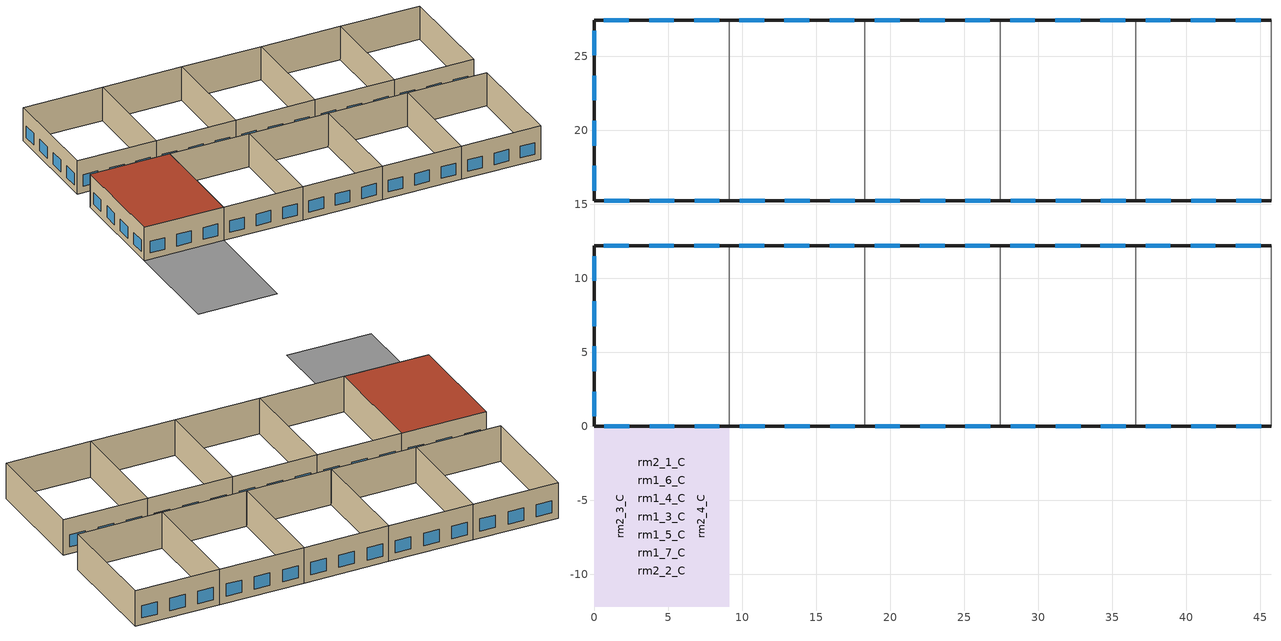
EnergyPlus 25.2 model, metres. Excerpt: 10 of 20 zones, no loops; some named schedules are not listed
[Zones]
rm1_3_C
 floor outside (SIMULATED_SL110): 0,-12.19 0,0 9.14,0 9.14,-12.19 z0
 wall outside (4_CONC_RADVA135): 9.14,12.19 0,12.19 0,0 9.14,0 z0:3.96
 wall to rm1_4_C (PARTITION115): 9.14,0 9.14,12.19 z0:3.96
 window (GT3): 8.44,12.19 6.77,12.19 / 5.39,12.19 3.72,12.19 / 2.35,12.19 0.67,12.19 / 0.7,0 2.38,0 / 3.75,0 5.42,0 / 6.8,0 8.47,0 / 0,11.49 0,9.81 / 0,8.44 0,6.77 / 0,5.39 0,3.72 / 0,2.35 0,0.67 z0.76:2.13
 roof outside (CONC_4_IN_NO96): 0,12.19 0,0 9.14,0 9.14,12.19 z3.96
rm1_4_C
 floor outside (SIMULATED_SL110): 0,-12.19 0,0 9.14,0 9.14,-12.19 z0
 wall outside (4_CONC_RADVA135): 18.29,12.19 9.14,12.19 / 9.14,0 18.29,0 z0:3.96
 wall to rm1_5_C (PARTITION115): 18.29,0 18.29,12.19 z0:3.96
 window (GT3): 17.59,12.19 15.91,12.19 / 14.54,12.19 12.86,12.19 / 11.49,12.19 9.81,12.19 / 9.85,0 11.52,0 / 12.89,0 14.57,0 / 15.94,0 17.62,0 z0.76:2.13
 roof outside (CONC_4_IN_NO96): 0,12.19 0,0 9.14,0 9.14,12.19 z3.96
rm1_5_C
 floor outside (SIMULATED_SL110): 0,-12.19 0,0 9.14,0 9.14,-12.19 z0
 wall outside (4_CONC_RADVA135): 27.43,12.19 18.29,12.19 / 18.29,0 27.43,0 z0:3.96
 wall to rm1_6_C (PARTITION115): 27.43,0 27.43,12.19 z0:3.96
 window (GT3): 26.73,12.19 25.05,12.19 / 23.68,12.19 22.01,12.19 / 20.64,12.19 18.96,12.19 / 18.99,0 20.66,0 / 22.04,0 23.71,0 / 25.09,0 26.76,0 z0.76:2.13
 roof outside (CONC_4_IN_NO96): 0,12.19 0,0 9.14,0 9.14,12.19 z3.96
rm1_6_C
 floor outside (SIMULATED_SL110): 0,-12.19 0,0 9.14,0 9.14,-12.19 z0
 wall outside (4_CONC_RADVA135): 36.58,12.19 27.43,12.19 / 27.43,0 36.58,0 z0:3.96
 wall to rm1_7_C (PARTITION115): 36.58,0 36.58,12.19 z0:3.96
 window (GT3): 35.88,12.19 34.2,12.19 / 32.83,12.19 31.15,12.19 / 29.78,12.19 28.1,12.19 / 28.13,0 29.81,0 / 31.18,0 32.86,0 / 34.23,0 35.91,0 z0.76:2.13
 roof outside (CONC_4_IN_NO96): 0,12.19 0,0 9.14,0 9.14,12.19 z3.96
rm1_7_C
 floor outside (SIMULATED_SL110): 0,-12.19 0,0 9.14,0 9.14,-12.19 z0
 wall outside (4_CONC_RADVA135): 45.72,12.19 36.58,12.19 / 36.58,0 45.72,0 z0:3.96
 wall to rm1_8_C (PARTITION115): 45.72,0 45.72,12.19 z0:3.96
 window (GT3): 45.02,12.19 43.34,12.19 / 41.97,12.19 40.3,12.19 / 38.92,12.19 37.25,12.19 / 37.28,0 38.95,0 / 40.33,0 42,0 / 43.37,0 45.05,0 z0.76:2.13
 roof outside (CONC_4_IN_NO96): 0,12.19 0,0 9.14,0 9.14,12.19 z3.96
rm2_1_C
 floor outside (SIMULATED_SL110): 0,-12.19 0,0 9.14,0 9.14,-12.19 z0
 wall outside (4_CONC_RADVA135): 9.14,27.43 0,27.43 0,15.24 9.14,15.24 z0:3.96
 wall to rm2_2_C (PARTITION115): 9.14,15.24 9.14,27.43 z0:3.96
 window (GT3): 8.44,27.43 6.77,27.43 / 5.39,27.43 3.72,27.43 / 2.35,27.43 0.67,27.43 / 0.7,15.24 2.38,15.24 / 3.75,15.24 5.42,15.24 / 6.8,15.24 8.47,15.24 / 0,26.73 0,25.05 / 0,23.68 0,22.01 / 0,20.64 0,18.96 / 0,17.59 0,15.91 z0.76:2.13
 roof outside (CONC_4_IN_NO96): 0,12.19 0,0 9.14,0 9.14,12.19 z3.96
rm2_2_C
 floor outside (SIMULATED_SL110): 0,-12.19 0,0 9.14,0 9.14,-12.19 z0
 wall outside (4_CONC_RADVA135): 18.29,27.43 9.14,27.43 / 9.14,15.24 18.29,15.24 z0:3.96
 wall to rm2_3_C (PARTITION115): 18.29,15.24 18.29,27.43 z0:3.96
 window (GT3): 17.59,27.43 15.91,27.43 / 14.54,27.43 12.86,27.43 / 11.49,27.43 9.81,27.43 / 9.85,15.24 11.52,15.24 / 12.89,15.24 14.57,15.24 / 15.94,15.24 17.62,15.24 z0.76:2.13
 roof outside (CONC_4_IN_NO96): 0,12.19 0,0 9.14,0 9.14,12.19 z3.96
rm2_3_C
 floor outside (SIMULATED_SL110): 0,-12.19 0,0 9.14,0 9.14,-12.19 z0
 wall outside (4_CONC_RADVA135): 27.43,27.43 18.29,27.43 / 18.29,15.24 27.43,15.24 z0:3.96
 wall to rm2_4_C (PARTITION115): 27.43,15.24 27.43,27.43 z0:3.96
 window (GT3): 26.73,27.43 25.05,27.43 / 23.68,27.43 22.01,27.43 / 20.64,27.43 18.96,27.43 / 18.99,15.24 20.66,15.24 / 22.04,15.24 23.71,15.24 / 25.09,15.24 26.76,15.24 z0.76:2.13
 roof outside (CONC_4_IN_NO96): 0,12.19 0,0 9.14,0 9.14,12.19 z3.96
rm2_4_C
 floor outside (SIMULATED_SL110): 0,-12.19 0,0 9.14,0 9.14,-12.19 z0
 wall outside (4_CONC_RADVA135): 36.58,27.43 27.43,27.43 / 27.43,15.24 36.58,15.24 z0:3.96
 wall to rm2_5_C (PARTITION115): 36.58,15.24 36.58,27.43 z0:3.96
 window (GT3): 35.88,27.43 34.2,27.43 / 32.83,27.43 31.15,27.43 / 29.78,27.43 28.1,27.43 / 28.13,15.24 29.81,15.24 / 31.18,15.24 32.86,15.24 / 34.23,15.24 35.91,15.24 z0.76:2.13
 roof outside (CONC_4_IN_NO96): 0,12.19 0,0 9.14,0 9.14,12.19 z3.96
rm2_5_C
 floor outside (SIMULATED_SL110): 0,-12.19 0,0 9.14,0 9.14,-12.19 z0
 wall outside (4_CONC_RADVA135): 45.72,27.43 36.58,27.43 / 36.58,15.24 45.72,15.24 z0:3.96
 wall to rm2_6_C (PARTITION115): 45.72,15.24 45.72,27.43 z0:3.96
 window (GT3): 45.02,27.43 43.34,27.43 / 41.97,27.43 40.3,27.43 / 38.92,27.43 37.25,27.43 / 37.28,15.24 38.95,15.24 / 40.33,15.24 42,15.24 / 43.37,15.24 45.05,15.24 z0.76:2.13
 roof outside (CONC_4_IN_NO96): 0,12.19 0,0 9.14,0 9.14,12.19 z3.96
[Building]
Green Design Tools: North Axis {deg}=180.0017; Terrain=City; Loads Convergence Tolerance Value=0.04; Temperature Convergence Tolerance Value {deltaC}=0.4; Solar Distribution=FullExterior; Maximum Number of Warmup Days=25; Minimum Number of Warmup Days=6
[Site:Location]
CZ03RV2: Latitude {deg}=38.5; Longitude {deg}=-121.5; Time Zone {hr}=-8; Elevation {m}=15.24
[Site:GroundTemperature:BuildingSurface]
12.38889, 11.22224, 11.11112, 11.66668, 13.8889, 16.11112, 18.05557, 19.2778, 19.38892, 18.38889, 16.50002, 14.33334
[SizingPeriod:DesignDay] Humidity Condition Type=Wetbulb; Rain Indicator=No; Snow Indicator=No; Daylight Saving Time Indicator=No; Solar Model Indicator=ASHRAEClearSky; Sky Clearness=0
Name | Month | Day of Month | Day Type | Maximum Dry-Bulb Temperature {C} | Daily Dry-Bulb Temperature Range {deltaC} | Wetbulb or DewPoint at Maximum Dry-Bulb {C} | Barometric Pressure {Pa} | Wind Speed {m/s} | Wind Direction {deg}
CZ03RV2 Coldest Day from Weather File | 12 | 28 | WinterDesignDay | 15 | 13.3 | 8.9 | 102805.1 | 2.12 | 67
CZ03RV2 Hottest Day from Weather File | 9 | 29 | SummerDesignDay | 31.7 | 20.6 | 16.1 | 101351.8 | 5.06 | 87
[Material] Thermal Absorptance=0.9
Name | Roughness | Thickness {m} | Conductivity {W/m-K} | Density {kg/m3} | Specific Heat {J/kg-K} | Solar Absorptance | Visible Absorptance
CONC_4_IN_NO96__CC03_97 | MediumRough | 0.10159 | 1.310345 | 2242.584 | 836.7661 | 0.7
SIMULATED_SL110__IN05_111 | MediumRough | 0.245821 | 0.04324 | 9.611076 | 836.7661 | 0
SIMULATED_SL110__MAT357_112 | MediumRough | 0.4572 | 0.8648 | 1361.569 | 836.7661 | 0
SIMULATED_SL110__MAT356_113 | MediumRough | 0.3048 | 0.51888 | 1601.846 | 836.7661 | 0
PARTITION115__GP02_87 | MediumRough | 0.0158801 | 0.160161 | 800.923 | 836.7661 | 0.3
4_CONC_RADVA135__CC14_80 | MediumRough | 0.10159 | 1.801724 | 2242.584 | 836.7661 | 0.7
4_CONC_RADVA135__IN36_136 | MediumRough | 0.0762 | 0.034592 | 28.83323 | 1213.311 | 0.7
4_CONC_RADVA135__GP02_87 | MediumRough | 0.0158801 | 0.160161 | 800.923 | 836.7661 | 0.7
rm1_3_CFURN; rm1_4_CFURN; rm1_5_CFURN; rm1_6_CFURN; rm1_7_CFURN; rm2_1_CFURN; rm2_2_CFURN; rm2_3_CFURN; rm2_4_CFURN; rm2_5_CFURN | Smooth | 0.00762 | 0.17296 | 640.7384 | 1255.149 | 0.7 | 0.7
[Construction]
CONC_4_IN_NO96: CONC_4_IN_NO96__CC03_97
SIMULATED_SL110: SIMULATED_SL110__IN05_111, SIMULATED_SL110__MAT357_112, SIMULATED_SL110__MAT356_113
PARTITION115: PARTITION115__GP02_87, PARTITION115__WMF00_116, PARTITION115__GP02_87
4_CONC_RADVA135: 4_CONC_RADVA135__CC14_80, 4_CONC_RADVA135__IN36_136, 4_CONC_RADVA135__GP02_87
GT3: BRONZE 6MM
rm1_3_CFURNCONS: rm1_3_CFURN
rm1_4_CFURNCONS: rm1_4_CFURN
rm1_5_CFURNCONS: rm1_5_CFURN
rm1_6_CFURNCONS: rm1_6_CFURN
rm1_7_CFURNCONS: rm1_7_CFURN
rm2_1_CFURNCONS: rm2_1_CFURN
rm2_2_CFURNCONS: rm2_2_CFURN
rm2_3_CFURNCONS: rm2_3_CFURN
rm2_4_CFURNCONS: rm2_4_CFURN
rm2_5_CFURNCONS: rm2_5_CFURN
[Material:NoMass]
PARTITION115__WMF00_116: Roughness=MediumRough; Thermal Resistance {m2-K/W}=0.107499; Thermal Absorptance=0.9; Solar Absorptance=0.3
[WindowMaterial:Glazing]
BRONZE 6MM: Optical Data Type=SpectralAverage; Thickness {m}=.006; Solar Transmittance at Normal Incidence=.482; Front Side Solar Reflectance at Normal Incidence=.054; Back Side Solar Reflectance at Normal Incidence=.054; Visible Transmittance at Normal Incidence=.534; Front Side Visible Reflectance at Normal Incidence=.057; Back Side Visible Reflectance at Normal Incidence=.057; Infrared Transmittance at Normal Incidence=0; Front Side Infrared Hemispherical Emissivity=.84; Back Side Infrared Hemispherical Emissivity=.84; Conductivity {W/m-K}=.9
[WindowMaterial:Shade] Solar Transmittance=0.8; Solar Reflectance=0.19; Visible Transmittance=0.8; Visible Reflectance=0.19; Infrared Hemispherical Emissivity=0.001; Infrared Transmittance=0.99; Thickness {m}=0.001; Conductivity {W/m-K}=10000; Shade to Glass Distance {m}=0.001; Top Opening Multiplier=0; Bottom Opening Multiplier=0; Left-Side Opening Multiplier=0; Right-Side Opening Multiplier=0; Airflow Permeability=0.8
Window1001WSM; Window3220WSM; Window3221WSM; Window1003WSM; Window3222WSM; Window3223WSM; Window1004WSM; Window3224WSM; Window3225WSM; Window3226WSM; Window1006WSM; Window3227WSM; Window3228WSM; Window1007WSM; Window3229WSM; Window3230WSM; Window1008WSM; Window3231WSM; Window3232WSM; Window1009WSM; Window3233WSM; Window3234WSM; Window1010WSM; Window3235WSM; Window3236WSM; Window1011WSM; Window3237WSM; Window3238WSM; Window1012WSM; Window3239WSM; Window3240WSM; Window1013WSM; Window3241WSM; Window3242WSM; Window1014WSM; Window3243WSM; Window3244WSM; Window1015WSM; Window3245WSM; Window3246WSM; Window1016WSM; Window3247WSM; Window3248WSM; Window1017WSM; Window3249WSM; Window3250WSM; Window1018WSM; Window3251WSM; Window3252WSM; Window1005WSM; Window3253WSM; Window3254WSM; Window1019WSM; Window3255WSM; Window3256WSM; Window1020WSM; Window3257WSM; Window3258WSM; Window1021WSM; Window3259WSM; Window3260WSM; Window1022WSM; Window3261WSM; Window3262WSM; Window3263WSM; Window1023WSM; Window3264WSM; Window3265WSM; Window1024WSM; Window3266WSM; Window3267WSM; Window1025WSM; Window3268WSM; Window3269WSM; Window1026WSM; Window3270WSM; Window3271WSM; Window3272WSM; Window1027WSM; Window3273WSM; Window3274WSM; Window1028WSM; Window3275WSM; Window3276WSM; Window1029WSM; Window3277WSM; Window3278WSM; Window1030WSM; Window3279WSM; Window3280WSM; Window1031WSM; Window3281WSM; Window3282WSM; Window1032WSM; Window3283WSM; Window3284WSM; Window1033WSM; Window3285WSM; Window3286WSM; Window1034WSM; Window3287WSM; Window3288WSM; Window1035WSM; Window3289WSM; Window3290WSM; Window1036WSM; Window3291WSM; Window3292WSM; Window1037WSM; Window3293WSM; Window3294WSM; Window1038WSM; Window3295WSM; Window3296WSM; Window1039WSM; Window3297WSM; Window3298WSM; Window1040WSM; Window3299WSM; Window3300WSM; Window1041WSM; Window3301WSM; Window3302WSM; Window1042WSM; Window3303WSM; Window3304WSM; Window1043WSM; Window3305WSM; Window3306WSM; Window1044WSM; Window3307WSM; Window3308WSM; Window3309WSM; Window1045WSM; Window3310WSM; Window3311WSM
[WindowProperty:ShadingControl] Shading Type=InteriorShade; Shading Control Type=AlwaysOn; Setpoint {W/m2, W or deg C}=10.9383; Shading Control Is Scheduled=NO; Glare Control Is Active=NO
Name | Shading Device Material
Window1001WSC | Window1001WSM
Window3220WSC | Window3220WSM
Window3221WSC | Window3221WSM
Window1003WSC | Window1003WSM
Window3222WSC | Window3222WSM
Window3223WSC | Window3223WSM
Window1004WSC | Window1004WSM
Window3224WSC | Window3224WSM
Window3225WSC | Window3225WSM
Window3226WSC | Window3226WSM
Window1006WSC | Window1006WSM
Window3227WSC | Window3227WSM
Window3228WSC | Window3228WSM
Window1007WSC | Window1007WSM
Window3229WSC | Window3229WSM
Window3230WSC | Window3230WSM
Window1008WSC | Window1008WSM
Window3231WSC | Window3231WSM
Window3232WSC | Window3232WSM
Window1009WSC | Window1009WSM
Window3233WSC | Window3233WSM
Window3234WSC | Window3234WSM
Window1010WSC | Window1010WSM
Window3235WSC | Window3235WSM
Window3236WSC | Window3236WSM
Window1011WSC | Window1011WSM
Window3237WSC | Window3237WSM
Window3238WSC | Window3238WSM
Window1012WSC | Window1012WSM
Window3239WSC | Window3239WSM
Window3240WSC | Window3240WSM
Window1013WSC | Window1013WSM
Window3241WSC | Window3241WSM
Window3242WSC | Window3242WSM
Window1014WSC | Window1014WSM
Window3243WSC | Window3243WSM
Window3244WSC | Window3244WSM
Window1015WSC | Window1015WSM
Window3245WSC | Window3245WSM
Window3246WSC | Window3246WSM
Window1016WSC | Window1016WSM
Window3247WSC | Window3247WSM
Window3248WSC | Window3248WSM
Window1017WSC | Window1017WSM
Window3249WSC | Window3249WSM
Window3250WSC | Window3250WSM
Window1018WSC | Window1018WSM
Window3251WSC | Window3251WSM
Window3252WSC | Window3252WSM
Window1005WSC | Window1005WSM
Window3253WSC | Window3253WSM
Window3254WSC | Window3254WSM
Window1019WSC | Window1019WSM
Window3255WSC | Window3255WSM
Window3256WSC | Window3256WSM
Window1020WSC | Window1020WSM
Window3257WSC | Window3257WSM
Window3258WSC | Window3258WSM
Window1021WSC | Window1021WSM
Window3259WSC | Window3259WSM
Window3260WSC | Window3260WSM
Window1022WSC | Window1022WSM
Window3261WSC | Window3261WSM
Window3262WSC | Window3262WSM
Window3263WSC | Window3263WSM
Window1023WSC | Window1023WSM
Window3264WSC | Window3264WSM
Window3265WSC | Window3265WSM
Window1024WSC | Window1024WSM
Window3266WSC | Window3266WSM
Window3267WSC | Window3267WSM
Window1025WSC | Window1025WSM
Window3268WSC | Window3268WSM
Window3269WSC | Window3269WSM
Window1026WSC | Window1026WSM
Window3270WSC | Window3270WSM
Window3271WSC | Window3271WSM
Window3272WSC | Window3272WSM
Window1027WSC | Window1027WSM
Window3273WSC | Window3273WSM
Window3274WSC | Window3274WSM
Window1028WSC | Window1028WSM
Window3275WSC | Window3275WSM
Window3276WSC | Window3276WSM
Window1029WSC | Window1029WSM
Window3277WSC | Window3277WSM
Window3278WSC | Window3278WSM
Window1030WSC | Window1030WSM
Window3279WSC | Window3279WSM
Window3280WSC | Window3280WSM
Window1031WSC | Window1031WSM
Window3281WSC | Window3281WSM
Window3282WSC | Window3282WSM
Window1032WSC | Window1032WSM
Window3283WSC | Window3283WSM
Window3284WSC | Window3284WSM
Window1033WSC | Window1033WSM
Window3285WSC | Window3285WSM
Window3286WSC | Window3286WSM
Window1034WSC | Window1034WSM
Window3287WSC | Window3287WSM
Window3288WSC | Window3288WSM
Window1035WSC | Window1035WSM
Window3289WSC | Window3289WSM
Window3290WSC | Window3290WSM
Window1036WSC | Window1036WSM
Window3291WSC | Window3291WSM
Window3292WSC | Window3292WSM
Window1037WSC | Window1037WSM
Window3293WSC | Window3293WSM
Window3294WSC | Window3294WSM
Window1038WSC | Window1038WSM
Window3295WSC | Window3295WSM
Window3296WSC | Window3296WSM
Window1039WSC | Window1039WSM
Window3297WSC | Window3297WSM
Window3298WSC | Window3298WSM
Window1040WSC | Window1040WSM
Window3299WSC | Window3299WSM
Window3300WSC | Window3300WSM
Window1041WSC | Window1041WSM
Window3301WSC | Window3301WSM
Window3302WSC | Window3302WSM
Window1042WSC | Window1042WSM
Window3303WSC | Window3303WSM
Window3304WSC | Window3304WSM
Window1043WSC | Window1043WSM
Window3305WSC | Window3305WSM
Window3306WSC | Window3306WSM
Window1044WSC | Window1044WSM
Window3307WSC | Window3307WSM
Window3308WSC | Window3308WSM
Window3309WSC | Window3309WSM
Window1045WSC | Window1045WSM
Window3310WSC | Window3310WSM
Window3311WSC | Window3311WSM
[Zone] Type=1; Multiplier=1; Ceiling Height {m}=3.9624; Volume {m3}=441.7421
rm1_3_C; rm1_4_C; rm1_5_C; rm1_6_C; rm1_7_C; rm2_1_C; rm2_2_C; rm2_3_C; rm2_4_C; rm2_5_C
[People] Number of People Schedule=OffOcc; Number of People Calculation Method=People; Number of People=4.363636; Fraction Radiant=0.3
Name | Zone or ZoneList | Activity Level Schedule
rm1_3_C_PEOPLE | rm1_3_C | rm1_3_CActSched
rm1_4_C_PEOPLE | rm1_4_C | rm1_4_CActSched
rm1_5_C_PEOPLE | rm1_5_C | rm1_5_CActSched
rm1_6_C_PEOPLE | rm1_6_C | rm1_6_CActSched
rm1_7_C_PEOPLE | rm1_7_C | rm1_7_CActSched
rm2_1_C_PEOPLE | rm2_1_C | rm2_1_CActSched
rm2_2_C_PEOPLE | rm2_2_C | rm2_2_CActSched
rm2_3_C_PEOPLE | rm2_3_C | rm2_3_CActSched
rm2_4_C_PEOPLE | rm2_4_C | rm2_4_CActSched
rm2_5_C_PEOPLE | rm2_5_C | rm2_5_CActSched
[Lights] Schedule=OffLgt; Design Level Calculation Method=LightingLevel; Lighting Level {W}=2400; Return Air Fraction=0; Fraction Radiant=0.59; Fraction Visible=0.1; Fraction Replaceable=0
Name | Zone or ZoneList
rm1_3_C_LIGHTS | rm1_3_C
rm1_4_C_LIGHTS | rm1_4_C
rm1_5_C_LIGHTS | rm1_5_C
rm1_6_C_LIGHTS | rm1_6_C
rm1_7_C_LIGHTS | rm1_7_C
rm2_1_C_LIGHTS | rm2_1_C
rm2_2_C_LIGHTS | rm2_2_C
rm2_3_C_LIGHTS | rm2_3_C
rm2_4_C_LIGHTS | rm2_4_C
rm2_5_C_LIGHTS | rm2_5_C
[ElectricEquipment] Schedule=OffLgt; Design Level Calculation Method=EquipmentLevel; Design Level {W}=900.0001; Fraction Latent=0; Fraction Radiant=0.7; Fraction Lost=0
Name | Zone or ZoneList
rm1_3_C_EQUIP | rm1_3_C
rm1_4_C_EQUIP | rm1_4_C
rm1_5_C_EQUIP | rm1_5_C
rm1_6_C_EQUIP | rm1_6_C
rm1_7_C_EQUIP | rm1_7_C
rm2_1_C_EQUIP | rm2_1_C
rm2_2_C_EQUIP | rm2_2_C
rm2_3_C_EQUIP | rm2_3_C
rm2_4_C_EQUIP | rm2_4_C
rm2_5_C_EQUIP | rm2_5_C
[ZoneInfiltration:DesignFlowRate] Schedule=OffInf; Design Flow Rate Calculation Method=Flow/Zone; Design Flow Rate {m3/s}=0.0173681; Constant Term Coefficient=0; Temperature Term Coefficient=0; Velocity Term Coefficient=0.224; Velocity Squared Term Coefficient=0
Name | Zone or ZoneList
rm1_3_C_INFILT | rm1_3_C
rm1_4_C_INFILT | rm1_4_C
rm1_5_C_INFILT | rm1_5_C
rm1_6_C_INFILT | rm1_6_C
rm1_7_C_INFILT | rm1_7_C
rm2_1_C_INFILT | rm2_1_C
rm2_2_C_INFILT | rm2_2_C
rm2_3_C_INFILT | rm2_3_C
rm2_4_C_INFILT | rm2_4_C
rm2_5_C_INFILT | rm2_5_C
[InternalMass] Surface Area {m2}=111.4836
Name | Construction | Zone
rm1_3_CFURNMASS | rm1_3_CFURNCONS | rm1_3_C
rm1_4_CFURNMASS | rm1_4_CFURNCONS | rm1_4_C
rm1_5_CFURNMASS | rm1_5_CFURNCONS | rm1_5_C
rm1_6_CFURNMASS | rm1_6_CFURNCONS | rm1_6_C
rm1_7_CFURNMASS | rm1_7_CFURNCONS | rm1_7_C
rm2_1_CFURNMASS | rm2_1_CFURNCONS | rm2_1_C
rm2_2_CFURNMASS | rm2_2_CFURNCONS | rm2_2_C
rm2_3_CFURNMASS | rm2_3_CFURNCONS | rm2_3_C
rm2_4_CFURNMASS | rm2_4_CFURNCONS | rm2_4_C
rm2_5_CFURNMASS | rm2_5_CFURNCONS | rm2_5_C
[AvailabilityManager:Scheduled]
PVAV_Sys Availability 1: Schedule=OffFan
[SetpointManager:Scheduled]
PVAV_Sys Setpoint Manager 1: Control Variable=Temperature; Schedule=ConstSetSchedPVAV_Sys; Setpoint Node or NodeList=PVAV_Sys Sup Air Temp Nodes
